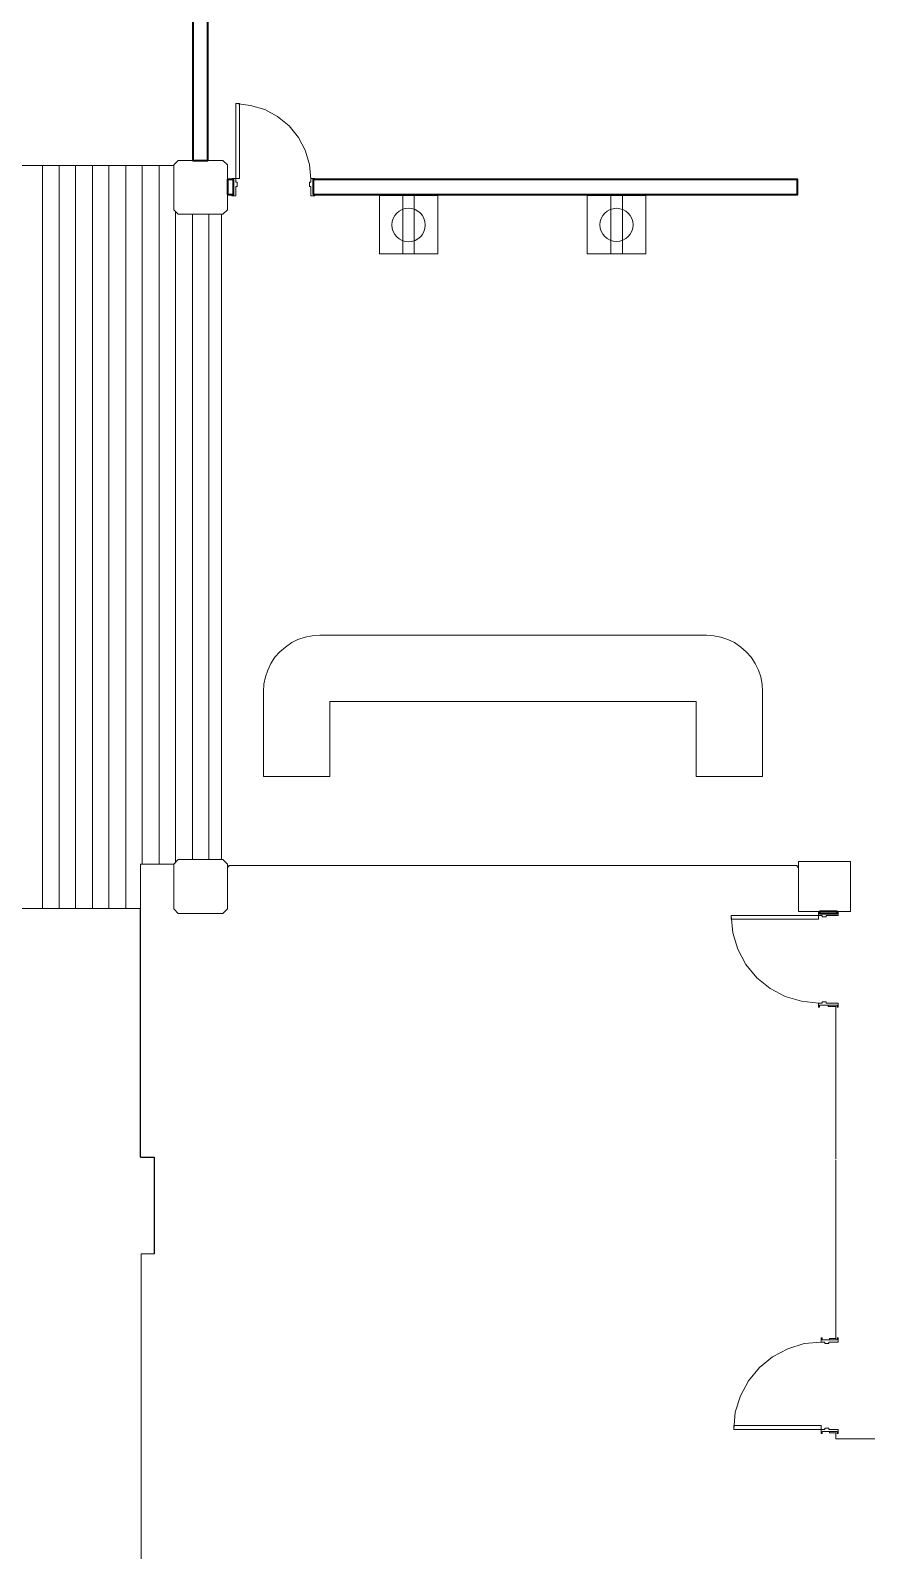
# Model space of a CAD drawing. Header units: inches. Extents: x 41 to 295, y 38 to 271.
# Drawn here: x 227.5 to 261, y 155.3 to 216.2 of the extents above; entities that cross this region are included whole.
import ezdxf

# ---------------------------------------------------------------- set-up
doc = ezdxf.new("R2010")
doc.units = ezdxf.units.IN
doc.header["$MEASUREMENT"] = 0

msp = doc.modelspace()

# ---------------------------------------------------------------- linework, layer by layer
for p, q in [((235.431, 182.702), (235.378, 182.702)), ((258.204, 182.702), (258.258, 182.702)), ((231.893, 171.076), (231.893, 181.032)), ((231.893, 171.076), (232.444, 171.076)), ((232.444, 171.076), (232.444, 167.199))]:
    msp.add_line(p, q)
at = {"color": 7, "lineweight": 35}
for points in [[(233.991, 233.831), (233.991, 210.987), (234.044, 210.987), (234.56, 210.987), (234.596, 210.987), (234.596, 233.831), (234.56, 233.831), (234.044, 233.831)], [(235.378, 209.618), (235.627, 209.618), (235.627, 210.222), (235.378, 210.222), (235.378, 210.169), (235.378, 209.653)], [(238.809, 209.618), (258.222, 209.618), (258.222, 209.653), (258.222, 210.169), (258.222, 210.222), (238.809, 210.222)], [(259.093, 180.907), (259.093, 180.836), (259.805, 180.836), (259.805, 180.907), (259.751, 180.907), (259.449, 180.907), (259.147, 180.907)]]:
    msp.add_lwpolyline(points, close=True, dxfattribs=at)
at = {"color": 7, "lineweight": 9}
for points in [[(235.715, 213.262), (236.302, 213.191), (236.871, 213.031), (237.386, 212.747), (237.849, 212.373), (238.222, 211.911), (238.489, 211.396), (238.667, 210.827), (238.72, 210.24)], [(227.964, 181.031), (227.964, 210.791)], [(228.64, 181.031), (228.64, 210.791)], [(229.298, 181.031), (229.298, 210.791)], [(229.973, 181.031), (229.973, 210.791)], [(230.631, 181.031), (230.631, 210.791)], [(231.307, 181.031), (231.307, 210.791)], [(231.964, 182.809), (231.964, 210.791)], [(232.64, 182.809), (232.64, 210.791)], [(241.476, 207.253), (241.476, 209.582), (243.804, 209.582)], [(242.4, 209.582), (242.4, 207.253)], [(242.862, 209.582), (242.862, 207.253)], [(243.804, 209.582), (243.804, 207.253)], [(249.796, 207.253), (249.796, 209.582), (252.142, 209.582)], [(250.738, 209.582), (250.738, 207.253)], [(251.2, 209.582), (251.2, 207.253)], [(252.142, 209.582), (252.142, 207.253)], [(233.298, 182.898), (233.298, 208.924)], [(233.973, 182.987), (233.973, 208.835)], [(234.631, 182.987), (234.631, 208.835)], [(241.476, 207.253), (243.804, 207.253)], [(249.796, 207.253), (252.142, 207.253)], [(254.08, 191.982), (239.574, 191.982)], [(237.315, 186.311), (239.324, 186.311)], [(237.405, 186.311), (237.493, 186.311)], [(237.493, 186.311), (239.324, 186.311)], [(256.16, 186.311), (254.329, 186.311), (256.32, 186.311)], [(256.16, 186.311), (256.231, 186.311)], [(255.555, 180.747), (255.627, 180.053), (255.822, 179.395), (256.142, 178.791), (256.587, 178.258), (257.12, 177.831), (257.724, 177.511), (258.382, 177.316), (259.058, 177.244)], [(255.662, 160.16), (255.715, 160.853), (255.929, 161.511), (256.249, 162.115), (256.693, 162.649), (257.209, 163.076), (257.831, 163.396), (258.489, 163.609), (259.164, 163.662)]]:
    msp.add_lwpolyline(points, dxfattribs=at)
at = {"color": 7, "lineweight": 18}
for points in [[(235.715, 213.262), (235.715, 210.258), (235.858, 210.258), (235.858, 213.262)], [(235.715, 213.262), (235.858, 213.262)], [(259.058, 180.907), (259.093, 180.907)], [(259.058, 180.747), (259.058, 180.907)], [(259.093, 180.907), (259.093, 180.836)], [(259.093, 180.836), (259.805, 180.836)], [(259.805, 180.907), (259.84, 180.907)], [(259.805, 180.836), (259.805, 180.907)], [(259.84, 180.907), (259.84, 180.747)], [(255.555, 180.747), (259.058, 180.747), (259.058, 180.604), (255.555, 180.604)], [(255.555, 180.747), (255.555, 180.604)], [(259.2, 180.747), (259.058, 180.747)], [(259.2, 180.693), (259.2, 180.747)], [(259.36, 180.693), (259.2, 180.693)], [(259.36, 180.747), (259.36, 180.693)], [(259.84, 180.747), (259.36, 180.747)], [(259.058, 177.244), (259.2, 177.244)], [(259.058, 177.085), (259.058, 177.244)], [(259.2, 177.298), (259.36, 177.298)], [(259.2, 177.244), (259.2, 177.298)], [(259.36, 177.298), (259.36, 177.244)], [(259.36, 177.244), (259.84, 177.244)], [(259.84, 177.244), (259.84, 177.085)], [(259.093, 177.085), (259.058, 177.085)], [(259.093, 177.155), (259.093, 177.085)], [(259.805, 177.155), (259.093, 177.155)], [(259.805, 177.085), (259.805, 177.155)], [(259.84, 177.085), (259.805, 177.085)], [(259.164, 160.32), (255.662, 160.32)], [(255.662, 160.16), (259.164, 160.16), (259.164, 160.32)], [(255.662, 160.16), (255.662, 160.32)]]:
    msp.add_lwpolyline(points, dxfattribs=at)
at = {"color": 7, "lineweight": 9}
for points in [[(207.378, 210.791), (207.378, 209.013), (207.2, 208.835), (205.44, 208.835), (205.44, 182.987), (207.2, 182.987), (207.378, 182.81), (207.378, 181.032), (231.893, 181.032), (231.893, 182.81), (233.226, 182.81), (233.404, 182.987), (235.146, 182.987), (235.146, 208.835), (233.404, 208.835), (233.226, 209.013), (233.226, 210.791)], [(236.818, 186.311), (239.484, 186.311), (239.484, 189.315), (254.151, 189.315), (254.151, 186.311), (256.817, 186.311), (256.817, 189.724), (256.799, 190.009), (256.746, 190.311), (256.657, 190.578), (256.515, 190.844), (256.355, 191.093), (256.16, 191.307), (255.946, 191.502), (255.697, 191.68), (255.431, 191.804), (255.146, 191.893), (254.862, 191.947), (254.578, 191.982), (239.076, 191.982), (238.773, 191.947), (238.489, 191.893), (238.204, 191.804), (237.955, 191.68), (237.707, 191.502), (237.476, 191.307), (237.28, 191.093), (237.12, 190.844), (236.996, 190.578), (236.907, 190.311), (236.836, 190.009), (236.818, 189.724)]]:
    msp.add_lwpolyline(points, close=True, dxfattribs=at)
at = {"color": 7, "lineweight": 18}
for points in [[(235.2, 210.987), (233.404, 210.987), (233.227, 210.809), (233.227, 209.013), (233.404, 208.835), (235.2, 208.835), (235.378, 209.013), (235.378, 210.809)], [(235.555, 209.564), (235.715, 209.564), (235.715, 209.938), (235.769, 209.938), (235.769, 210.116), (235.715, 210.116), (235.715, 210.258), (235.555, 210.258), (235.555, 210.222), (235.627, 210.222), (235.627, 209.618), (235.555, 209.618)], [(238.88, 209.564), (238.88, 209.618), (238.809, 209.618), (238.809, 210.222), (238.88, 210.222), (238.88, 210.258), (238.72, 210.258), (238.72, 210.116), (238.667, 210.116), (238.667, 209.938), (238.72, 209.938), (238.72, 209.564)], [(235.2, 182.987), (233.404, 182.987), (233.227, 182.809), (233.227, 181.013), (233.404, 180.836), (235.2, 180.836), (235.378, 181.013), (235.378, 182.809)], [(260.338, 182.916), (258.258, 182.916), (258.258, 180.907), (260.338, 180.907)], [(259.84, 163.84), (259.805, 163.84), (259.805, 163.751), (259.2, 163.751), (259.2, 163.84), (259.164, 163.84), (259.164, 163.662), (259.307, 163.662), (259.307, 163.609), (259.467, 163.609), (259.467, 163.662), (259.84, 163.662)], [(259.84, 160), (259.84, 160.16), (259.467, 160.16), (259.467, 160.213), (259.307, 160.213), (259.307, 160.16), (259.164, 160.16), (259.164, 160), (259.2, 160), (259.2, 160.089), (259.805, 160.089), (259.805, 160)]]:
    msp.add_lwpolyline(points, close=True, dxfattribs=at)
at = {"color": 7, "lineweight": 13}
for points in [[(235.431, 182.756), (235.431, 182.702)], [(258.204, 182.756), (235.432, 182.756)], [(258.204, 182.702), (258.204, 182.756)], [(235.378, 181.013), (235.378, 181.565)], [(259.449, 177.155), (259.449, 177.102)], [(259.751, 177.102), (259.449, 177.102)], [(259.751, 170.987), (259.751, 177.102)], [(259.751, 163.804), (259.751, 170.951)], [(231.929, 142.809), (231.929, 167.199), (232.444, 167.199)], [(259.751, 163.804), (259.502, 163.804), (259.502, 163.751)], [(259.502, 160.089), (259.502, 160.036)], [(259.751, 160.036), (259.502, 160.036)], [(259.751, 159.787), (259.751, 160.036)], [(259.805, 159.787), (259.751, 159.787)], [(261.92, 159.787), (259.805, 159.787)]]:
    msp.add_lwpolyline(points, dxfattribs=at)
at = {"color": 7, "lineweight": 9}
for centre, radius in [((242.636, 208.403), 0.67), ((250.964, 208.407), 0.663)]:
    msp.add_circle(centre, radius, dxfattribs=at)

doc.saveas('drawing.dxf')
